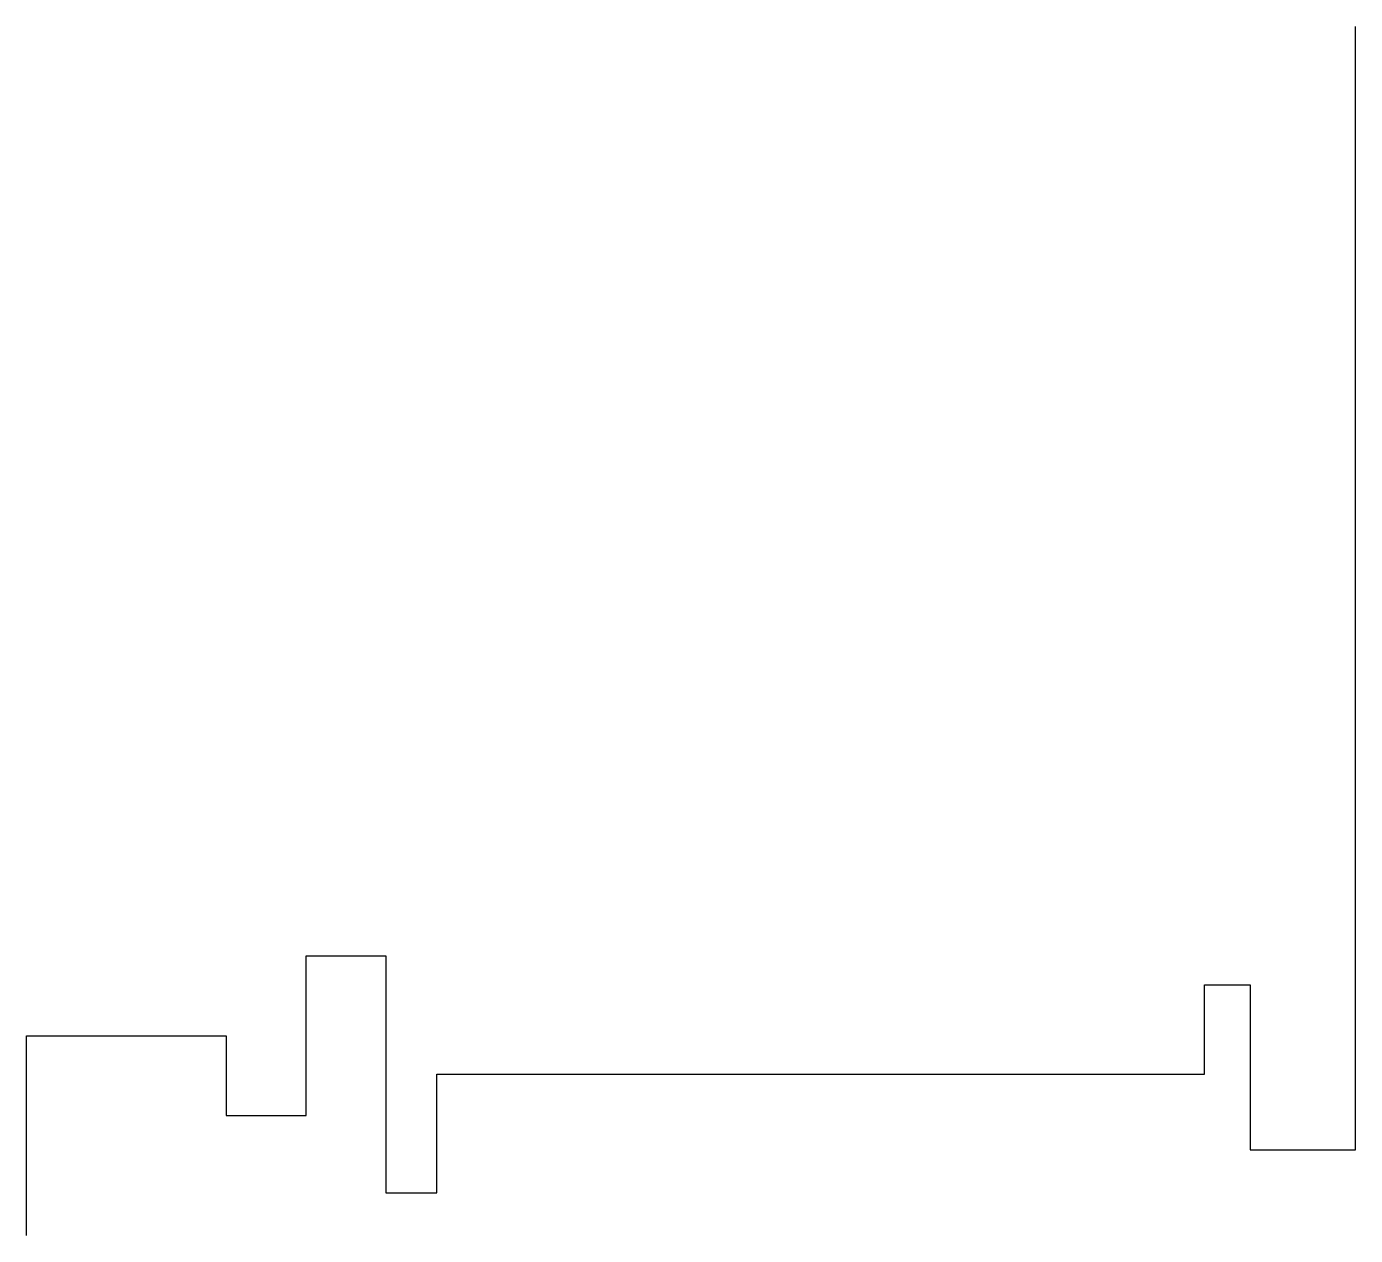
# Model space of a CAD drawing. Header units: millimetres. Extents: x 0 to 33.3, y 0 to 30.3.
import ezdxf

# ---------------------------------------------------------------- set-up
doc = ezdxf.new("R2010")
doc.units = ezdxf.units.MM

msp = doc.modelspace()

# ---------------------------------------------------------------- linework, layer by layer
for points in [[(33.282, 2.147), (33.282, 21.3), (33.282, 30.281)], [(0, 0), (0, 5), (5, 5), (5, 3), (7, 3), (7, 7), (9, 7), (9, 1.064)], [(16.612, 4.043), (29.502, 4.043), (29.502, 6.278)], [(29.502, 6.278), (30.643, 6.278), (30.643, 2.147), (33.282, 2.147)], [(9, 1.064), (10.272, 1.064), (10.272, 4.043), (16.612, 4.043)]]:
    msp.add_lwpolyline(points)

doc.saveas('drawing.dxf')
